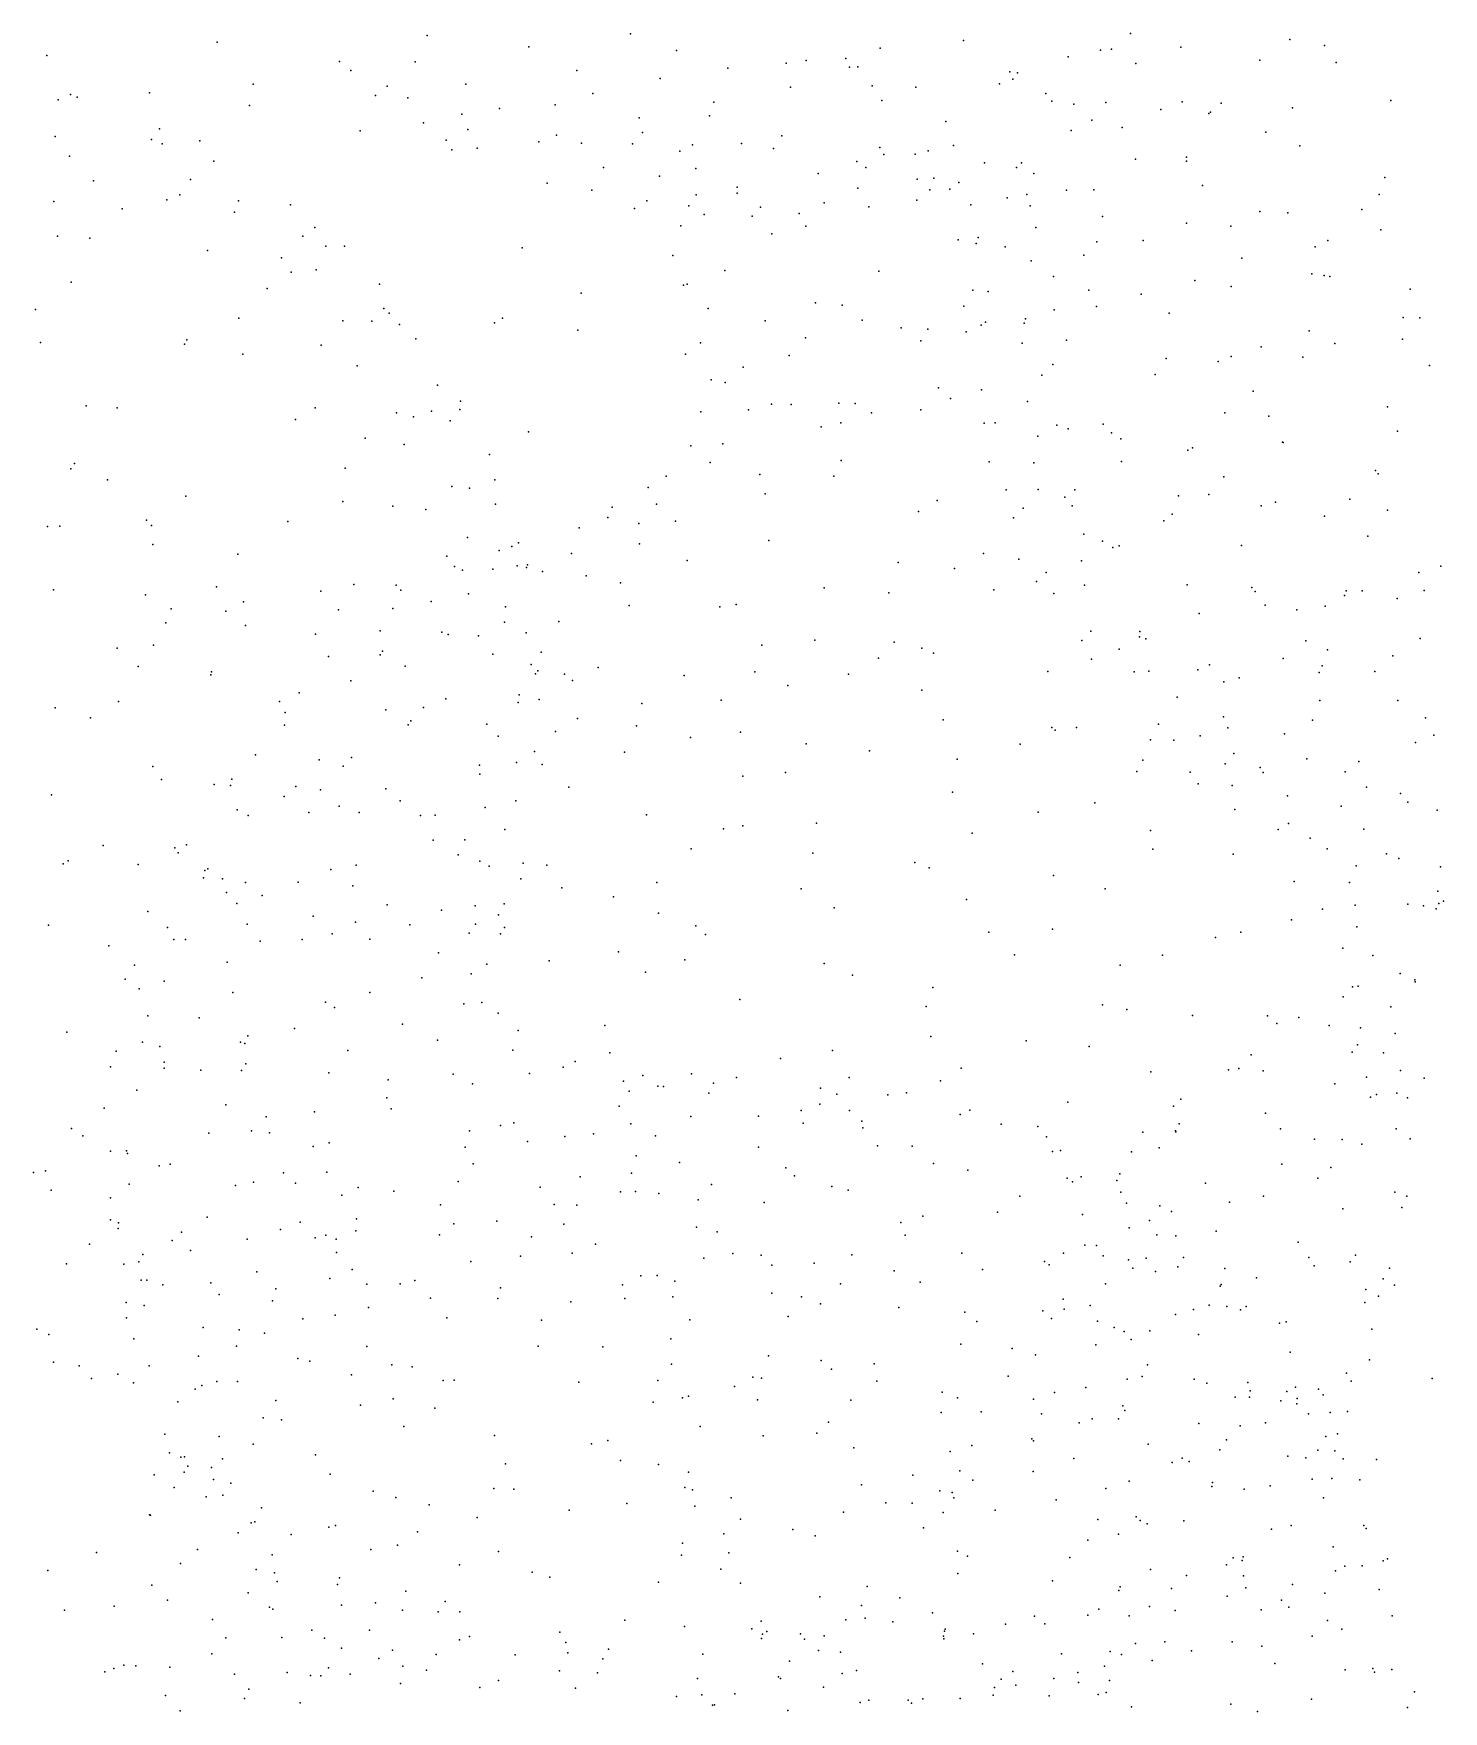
# Model space of a CAD drawing. Header units: metres. Extents: x -23.9 to 23.9, y -28.5 to 28.5.
# Drawn here: x -0.002 to 1.49, y 0.013 to 1.789 of the extents above; entities that cross this region are included whole.
import ezdxf

# ---------------------------------------------------------------- set-up
doc = ezdxf.new("R2010")
doc.units = ezdxf.units.M

msp = doc.modelspace()

# ---------------------------------------------------------------- linework, layer by layer
for p in [(0.1921, 1.7798, 22.4661), (0.4143, 1.7866, -9.7957), (0.6293, 1.7884, -9.6582), (0.9818, 1.7815, -14.1278), (1.1585, 1.7888, -13.0263), (1.3273, 1.7826, 8.2024), (1.364, 1.7762, -9.1055), (0.0118, 1.7654, 18.3686), (0.3215, 1.7591, -10.0528), (0.4014, 1.7589, -10.3815), (0.5217, 1.7748, -9.7304), (0.6782, 1.771, -10.5773), (0.8153, 1.7602, -13.9535), (0.8574, 1.7623, -14.0114), (0.8936, 1.7733, 9.3826), (1.0928, 1.7642, -13.0431), (1.127, 1.7711, -10.3987), (1.1386, 1.7722, -1.1798), (1.2121, 1.7743, 17.0192), (1.2957, 1.7605, -10.1977), (0.3334, 1.7498, -10.187), (0.5725, 1.7498, -10.5111), (0.661, 1.7414, -9.7151), (0.7323, 1.7521, -9.6849), (0.7941, 1.7574, -13.3272), (0.8614, 1.7533, 4.6527), (0.87, 1.7536, -10.5469), (1.0311, 1.7482, -10.4613), (1.0341, 1.7407, -14.1823), (1.0392, 1.7471, 0.1399), (1.1644, 1.7571, -10.3034), (1.3764, 1.758, -12.9757), (0.0367, 1.7244, -8.8425), (0.1204, 1.7262, 3.7173), (0.2302, 1.7351, -0.5539), (0.3596, 1.7234, -10.1149), (0.3719, 1.7331, -10.2565), (0.4553, 1.7354, -9.8295), (0.5894, 1.7253, -9.7605), (0.7987, 1.7319, -9.7156), (0.8852, 1.7336, -9.7312), (0.9314, 1.7322, -5.7619), (1.02, 1.7357, -9.6068), (1.0691, 1.7252, -9.4091), (0.0238, 1.7186, -8.7541), (0.0439, 1.7213, -8.9731), (0.2261, 1.7128, 5.7619), (0.3938, 1.7208, -5.2794), (0.4909, 1.7096, -10.3905), (0.5497, 1.7132, -10.4454), (0.7177, 1.7161, -13.728), (0.8954, 1.7178, -14.0875), (1.0754, 1.7173, -10.3585), (1.0987, 1.7139, -9.3407), (1.1327, 1.7159, -13.0082), (1.1906, 1.7085, -14.8891), (1.2135, 1.7164, -10.2119), (1.2432, 1.7057, 6.4057), (1.2548, 1.715, -14.2759), (1.3301, 1.7103, -14.2862), (1.4342, 1.7179, -9.052), (0.1308, 1.6879, -8.8162), (0.4105, 1.6944, -10.0702), (0.4508, 1.7034, -10.331), (0.6385, 1.6997, -10.467), (0.713, 1.7016, -13.5173), (0.9631, 1.6956, -9.6992), (1.1176, 1.6973, -10.2599), (1.1497, 1.6892, -9.2534), (1.2414, 1.7041, -9.162), (0.0205, 1.6797, -9.1697), (0.1226, 1.6765, -8.7342), (0.1338, 1.6722, -9.0768), (0.1737, 1.6754, -8.932), (0.3433, 1.6858, 17.059), (0.4342, 1.6758, -10.1619), (0.4574, 1.6871, -9.9445), (0.5325, 1.6742, -10.3455), (0.551, 1.6812, -9.8653), (0.5774, 1.6729, 4.3542), (0.6314, 1.6721, -9.8229), (0.6421, 1.684, -14.9431), (0.6949, 1.671, -13.5885), (0.7468, 1.6724, -13.8844), (0.7897, 1.6807, -13.9633), (0.9714, 1.6702, -10.3527), (1.0957, 1.6863, -14.2381), (1.3019, 1.6845, -12.957), (1.3378, 1.6698, -10.2515), (0.0358, 1.6592, -8.6042), (0.1885, 1.6536, -9.0124), (0.4402, 1.6658, 22.6979), (0.4671, 1.6674, -10.2322), (0.6816, 1.6642, -10.4181), (0.7808, 1.667, -9.8072), (0.869, 1.6535, -13.1654), (0.8932, 1.6683, -10.412), (0.8975, 1.6609, -20.0678), (0.9306, 1.6612, -9.808), (0.9445, 1.6648, -13.1009), (1.0042, 1.6518, -9.5702), (1.0433, 1.6521, -10.1917), (1.1638, 1.6558, -12.9801), (1.2178, 1.658, -10.1694), (1.218, 1.6536, 15.997), (0.1636, 1.6345, -8.6796), (0.601, 1.6471, -9.9086), (0.6601, 1.6378, -10.337), (0.6986, 1.6458, -9.8739), (0.828, 1.6408, -9.8896), (0.8787, 1.647, -14.0942), (0.9329, 1.6347, -9.8965), (0.9506, 1.6359, -10.2773), (1.0381, 1.6472, -15.616), (1.0562, 1.6408, -10.1099), (1.428, 1.6365, -14.3011), (0.0611, 1.6328, -6.0921), (0.1523, 1.6181, -9.1906), (0.5412, 1.6306, -10.1035), (0.5886, 1.6231, -10.0239), (0.6988, 1.6181, -13.7468), (0.7422, 1.6261, -13.3618), (0.7422, 1.6199, -10.3131), (0.8699, 1.625, -9.9482), (0.9463, 1.6233, -10.2085), (0.9676, 1.6241, -14.1702), (0.9768, 1.631, -9.7473), (1.0488, 1.6186, -13.0212), (1.0908, 1.6229, -9.3183), (1.1197, 1.6234, -10.2345), (1.2349, 1.6279, 22.3174), (1.4219, 1.6183, -7.7523), (0.0189, 1.6112, 19.7075), (0.0915, 1.6033, -9.2552), (0.1386, 1.6127, -8.5965), (0.2104, 1.5997, -9.1362), (0.2146, 1.6119, 4.2606), (0.2695, 1.6075, -8.8691), (0.6335, 1.6036, -10.1384), (0.6469, 1.6117, -10.2227), (0.6911, 1.6066, -13.5591), (0.7671, 1.6052, -13.949), (0.8078, 1.5984, -10.1733), (0.8345, 1.6095, -10.245), (0.8816, 1.6055, -10.163), (0.9325, 1.6124, -10.1007), (0.9898, 1.6076, -9.6807), (1.0282, 1.615, 9.0426), (1.0524, 1.6064, -9.3811), (1.2955, 1.6004, -14.3031), (1.3251, 1.5989, -10.2529), (1.4036, 1.6026, -10.2943), (0.2953, 1.5835, -8.9823), (0.6828, 1.5854, -13.639), (0.7074, 1.5973, -10.1558), (0.7582, 1.5954, -10.0564), (0.8151, 1.5849, -14.022), (1.0585, 1.5834, -10.0511), (1.1291, 1.595, -14.2638), (1.218, 1.588, -14.2958), (1.2647, 1.5849, -9.1202), (1.4236, 1.581, -9.0291), (0.0228, 1.5742, 17.1595), (0.0572, 1.5721, -8.4915), (0.2827, 1.5745, -9.0742), (0.307, 1.5638, -8.756), (0.3267, 1.5636, -8.8881), (0.7789, 1.5768, -13.2774), (0.9762, 1.5706, -9.8088), (0.9952, 1.5667, -9.5641), (0.9974, 1.5731, -9.9308), (1.0261, 1.5632, -9.4409), (1.123, 1.5682, -10.1265), (1.172, 1.5698, -10.2104), (1.354, 1.5632, -9.0553), (1.3675, 1.5696, -12.9342), (0.1816, 1.5593, -8.5606), (0.2599, 1.5515, -9.1645), (0.5148, 1.5621, 6.2249), (0.6742, 1.5539, 18.2453), (1.0534, 1.5484, -13.0092), (1.1092, 1.5544, 4.8157), (1.2765, 1.5511, -12.9424), (0.2704, 1.5361, -8.6295), (0.2966, 1.5387, 5.1503), (0.7292, 1.5381, -13.88), (0.8924, 1.5373, -13.125), (1.077, 1.5318, -14.2529), (1.2269, 1.5275, -19.5102), (1.3507, 1.5346, -0.0815), (1.3637, 1.5327, -10.2871), (1.3697, 1.5318, -14.3193), (0.0374, 1.5256, -8.425), (0.2449, 1.5188, -9.241), (0.3636, 1.5234, -0.2398), (0.5773, 1.5141, -20.4771), (0.6855, 1.5226, -13.5238), (0.6893, 1.5237, -13.7581), (0.9919, 1.5172, -14.2012), (1.0081, 1.5159, 16.6058), (1.1145, 1.5173, -9.2644), (1.1699, 1.513, -12.9635), (1.2653, 1.5212, -14.3086), (1.4546, 1.5182, -12.9385), (-0.0003, 1.4969, -9.4236), (0.3684, 1.4978, -8.7743), (0.374, 1.493, -9.0214), (0.7115, 1.4979, -13.4197), (0.8254, 1.5039, -14.0459), (0.8536, 1.5015, 17.4767), (0.9823, 1.5001, 21.6614), (1.078, 1.4964, -6.1531), (1.1226, 1.5, -10.0767), (1.1997, 1.493, -14.2936), (0.2149, 1.4876, -6.5943), (0.3248, 1.4848, -9.1718), (0.3557, 1.4843, -9.1034), (0.3849, 1.4809, -5.9009), (0.4856, 1.4827, 4.6357), (0.4939, 1.4876, 21.0403), (0.5736, 1.4748, -1.0169), (0.7721, 1.4846, -13.2835), (0.8745, 1.4853, 22.5104), (0.9161, 1.4775, 6.6206), (0.9441, 1.4759, -13.087), (1.0007, 1.48, -9.5139), (1.0052, 1.4832, -9.8345), (1.046, 1.4822, -9.9579), (1.0477, 1.4867, -9.378), (1.3477, 1.4743, -12.9365), (1.4473, 1.4884, -10.3152), (1.4649, 1.4879, -9.0118), (0.0051, 1.4619, -8.3649), (0.1573, 1.4599, -9.3806), (0.16, 1.4646, -8.4356), (0.302, 1.459, -9.2437), (0.4023, 1.4656, -8.9597), (0.7037, 1.4613, -13.7926), (0.8148, 1.4667, -13.226), (0.9368, 1.4637, -14.155), (0.9847, 1.4731, -9.6716), (1.0441, 1.4612, -14.2296), (1.091, 1.4644, -12.997), (1.2971, 1.4572, -17.2405), (1.3748, 1.4606, -14.3129), (1.4467, 1.4653, -0.7736), (0.219, 1.4493, -9.3364), (0.6875, 1.4493, -13.6695), (0.7974, 1.4481, -13.9941), (1.0764, 1.4387, -9.3352), (1.1964, 1.445, -9.1765), (1.2513, 1.4417, -12.9511), (1.2653, 1.4471, -10.2115), (1.3411, 1.4462, -10.2642), (0.3402, 1.4371, -8.5966), (0.7148, 1.4222, -6.7033), (0.7487, 1.4357, -13.3361), (1.0649, 1.4274, -7.5868), (1.1846, 1.4281, -12.9681), (1.4752, 1.4373, -14.2989), (0.4253, 1.4166, -9.0358), (0.7297, 1.4196, -13.8526), (0.9554, 1.4138, 22.0614), (1.001, 1.4118, -9.754), (1.2885, 1.4103, -14.2986), (0.0533, 1.3948, -9.4732), (0.086, 1.3925, -8.3494), (0.2956, 1.3928, -8.4945), (0.3818, 1.3874, 22.3779), (0.4189, 1.3893, -9.1123), (0.4488, 1.3908, -8.8136), (0.4495, 1.3998, -8.9495), (0.704, 1.3886, -13.4646), (0.7545, 1.3907, 7.4508), (0.7786, 1.3966, -5.9882), (0.7994, 1.3963, -17.1363), (0.8499, 1.3975, 21.2742), (0.8672, 1.3973, -13.1663), (0.8845, 1.3873, 5.4614), (0.9367, 1.3904, -13.1048), (0.9682, 1.4026, 0.0046), (1.0497, 1.3993, -13.0246), (1.2584, 1.3872, -9.1352), (1.4306, 1.3937, -12.9499), (0.2749, 1.3804, -9.3494), (0.3997, 1.383, -8.6409), (0.4387, 1.379, -8.7294), (0.8312, 1.3726, -13.2223), (0.8519, 1.3768, 9.4337), (1.0037, 1.3763, -9.5902), (1.0154, 1.3767, -9.5056), (1.0806, 1.3743, -14.2375), (1.0928, 1.3704, -9.326), (1.1296, 1.3754, -12.9939), (1.305, 1.3839, -10.2299), (1.4411, 1.3678, -9.0349), (0.3486, 1.3604, -8.5354), (0.3899, 1.3539, -9.223), (0.5216, 1.3671, -16.6523), (0.6934, 1.3525, -13.7286), (0.727, 1.3545, -13.8169), (1.0606, 1.3628, -9.9446), (1.1387, 1.3662, -9.2627), (1.1486, 1.36, -14.2576), (1.2244, 1.3504, 16.9285), (1.3197, 1.3562, -12.9563), (1.3201, 1.3558, -9.1005), (0.0411, 1.3339, -9.5102), (0.4801, 1.3432, -8.8829), (0.7139, 1.3347, -13.3178), (0.8525, 1.337, -14.0373), (1.0089, 1.3355, -9.6767), (1.0565, 1.3343, -9.4282), (1.1492, 1.336, -10.0677), (1.2193, 1.348, -10.1581), (0.037, 1.328, -8.2965), (0.076, 1.3163, 6.2805), (0.3275, 1.3287, -9.3235), (0.4857, 1.3165, -8.9604), (0.6673, 1.3203, -13.4186), (0.7662, 1.3222, -13.899), (0.8446, 1.3202, -13.1506), (1.2576, 1.3195, -12.9764), (1.4179, 1.3262, -15.3727), (1.4209, 1.3227, -14.2809), (0.1589, 1.299, 3.8243), (0.4405, 1.3095, -6.3496), (0.4591, 1.3077, -0.5696), (0.6483, 1.3083, -13.6569), (0.772, 1.3016, -13.2245), (1.0269, 1.3059, -13.0709), (1.0609, 1.3061, -9.889), (1.089, 1.298, -20.302), (1.0999, 1.3058, -9.3536), (1.2095, 1.2994, -9.2062), (1.2417, 1.3009, 8.9259), (0.3251, 1.2935, -8.4633), (0.378, 1.2885, -9.2782), (0.4127, 1.2849, 17.328), (0.4865, 1.2906, -8.7801), (0.6099, 1.2876, -13.4852), (0.6571, 1.2906, -13.3077), (0.9343, 1.283, -14.1013), (0.9542, 1.2946, -13.1227), (1.045, 1.2865, -9.5083), (1.097, 1.289, -14.2111), (1.2027, 1.28, -10.1079), (1.2971, 1.289, -10.1891), (1.3122, 1.2929, -14.2697), (1.3907, 1.296, -10.2516), (1.4308, 1.2845, -9.0698), (0.0124, 1.2671, -8.266), (0.0254, 1.2674, -9.5401), (0.1171, 1.2736, -8.307), (0.1225, 1.2682, 19.5814), (0.2667, 1.2723, -8.4014), (0.575, 1.2658, -13.384), (0.6053, 1.2767, -13.6012), (0.6383, 1.2701, -13.7216), (0.6769, 1.2728, -13.7825), (1.0347, 1.2764, -9.7205), (1.1938, 1.2732, -13.0062), (1.364, 1.2781, -12.9786), (0.1239, 1.248, -9.5115), (0.457, 1.2554, -8.6443), (0.5037, 1.246, -13.4294), (0.5108, 1.2497, -13.5214), (0.6391, 1.2488, -13.2459), (0.7758, 1.2521, -13.8642), (1.1091, 1.259, -9.9613), (1.1292, 1.2515, -13.0401), (1.1399, 1.2449, -9.332), (1.1465, 1.2465, 16.4164), (1.276, 1.247, -9.1778), (1.4099, 1.2567, -14.259), (0.2137, 1.2379, -8.3497), (0.4351, 1.2355, -9.2274), (0.4906, 1.2415, -8.7247), (0.5096, 1.2256, -9.0302), (0.5204, 1.2266, -8.8777), (0.567, 1.2384, 17.974), (0.6893, 1.2311, -13.1729), (0.9127, 1.2288, -14.0549), (1.003, 1.2385, -13.1107), (1.0405, 1.2324, -16.6869), (1.1069, 1.2306, -9.4055), (0.4432, 1.2249, -13.4865), (0.4516, 1.221, -13.5589), (0.4837, 1.222, -13.6361), (0.5194, 1.2238, -8.9503), (0.5362, 1.2195, -13.2503), (0.5824, 1.215, -13.7523), (0.9723, 1.2227, -14.103), (1.0593, 1.209, -9.7091), (1.0695, 1.2184, -9.824), (1.4639, 1.2185, -9.0832), (1.4873, 1.2251, -14.2384), (0.0186, 1.2002, -9.5623), (0.1161, 1.1947, 22.4821), (0.1913, 1.2031, -9.4871), (0.3016, 1.1985, -9.4107), (0.3365, 1.2058, -8.4353), (0.3813, 1.2051, -8.4934), (0.3864, 1.1996, -9.3112), (0.4579, 1.1957, 6.2733), (0.6189, 1.2075, -13.1538), (0.8345, 1.2021, -13.9573), (0.903, 1.1969, -13.1386), (1.014, 1.2001, 4.7833), (1.0776, 1.196, -9.5519), (1.1099, 1.2049, -9.9), (1.2188, 1.2054, -14.2229), (1.287, 1.2024, -10.1392), (1.2907, 1.1981, -13.0209), (1.3853, 1.1939, -9.1328), (1.3868, 1.1989, -10.2048), (1.404, 1.1988, -4.1367), (1.4408, 1.1908, -7.7695), (1.4696, 1.1993, -13.0231), (0.1431, 1.1799, -8.2905), (0.2011, 1.1776, 17.9378), (0.2199, 1.1872, -27.7986), (0.3205, 1.1788, 7.5897), (0.378, 1.1801, -13.4529), (0.4185, 1.1877, -13.628), (0.4972, 1.1822, -9.1034), (0.6282, 1.1836, -13.8287), (0.724, 1.1821, -13.8574), (0.7412, 1.1846, -13.0957), (1.2315, 1.1751, -9.2708), (1.3011, 1.1839, -14.2197), (1.3348, 1.1789, 0.1326), (1.3647, 1.1828, -4.7869), (0.1375, 1.165, 18.7182), (0.2219, 1.1624, -8.3391), (0.3646, 1.1567, -13.3558), (0.4296, 1.1551, -9.2586), (0.496, 1.1658, -8.6986), (0.5189, 1.1545, -8.7756), (0.5536, 1.1664, -13.8151), (1.1167, 1.1562, -9.8332), (1.1687, 1.1559, -9.9558), (0.0861, 1.1383, -9.5457), (0.1246, 1.1415, -21.0031), (0.2962, 1.1532, -8.3897), (0.4365, 1.1528, -8.5615), (0.4687, 1.1512, -9.1937), (0.7684, 1.1414, 6.4676), (0.8244, 1.1466, -13.0501), (0.9085, 1.1445, 5.9638), (0.9378, 1.1384, -14.0216), (1.1072, 1.1463, -13.0856), (1.1465, 1.1373, -9.4593), (1.1682, 1.1502, -9.3872), (1.175, 1.1483, -14.1652), (1.3441, 1.1459, -13.0495), (1.3672, 1.1367, -9.1833), (1.4651, 1.1485, -14.1913), (0.1084, 1.119, -28.3493), (0.3097, 1.1295, -13.4327), (0.3645, 1.1312, -9.3569), (0.367, 1.135, -13.2758), (0.3909, 1.1194, -13.1995), (0.4838, 1.1321, -13.1223), (0.5244, 1.121, -9.0212), (0.5348, 1.1341, -8.9159), (0.8919, 1.1278, -13.0376), (0.9501, 1.133, 21.7232), (1.1174, 1.1266, -9.6103), (1.2422, 1.1208, -14.1671), (1.3203, 1.1275, -10.1035), (1.3614, 1.1197, -14.1838), (1.4364, 1.13, -9.1571), (0.1852, 1.1101, -9.5049), (0.1861, 1.1131, -18.6257), (0.3333, 1.1036, -13.6848), (0.5289, 1.1111, -13.0666), (0.5314, 1.1143, -13.8754), (0.5596, 1.1106, -18.2342), (0.568, 1.1042, 23.0739), (0.5952, 1.1177, -13.0356), (0.6863, 1.1093, 5.0883), (0.761, 1.1133, -13.9537), (0.8601, 1.1108, -14.0032), (1.0711, 1.1135, -14.0953), (1.1627, 1.1132, -9.8718), (1.1782, 1.1141, -13.1064), (1.23, 1.1155, -10.0012), (1.2575, 1.1026, -13.0924), (1.2737, 1.107, -9.2968), (1.3582, 1.1124, 6.4163), (1.4174, 1.1135, -10.1558), (0.2786, 1.091, -13.371), (0.4341, 1.0847, -8.5439), (0.5117, 1.089, -9.0926), (0.5327, 1.0839, -8.8265), (0.7254, 1.0833, -12.9725), (0.7958, 1.0988, -12.9878), (0.9377, 1.0938, 6.9082), (1.2082, 1.0863, -9.9292), (0.0203, 1.0753, -8.2348), (0.0874, 1.0817, -8.2591), (0.2578, 1.0818, -9.4583), (0.264, 1.0702, -8.3551), (0.3706, 1.0731, -8.4504), (0.4102, 1.0756, -13.1076), (0.5106, 1.0809, -8.7125), (0.6416, 1.0798, -12.9813), (1.3589, 1.0828, -9.2357), (1.4416, 1.0829, -13.1001), (0.0579, 1.0644, -9.5638), (0.2633, 1.0567, -13.645), (0.394, 1.0572, -9.3266), (0.3968, 1.0615, -13.8412), (0.4775, 1.0579, -8.6157), (0.5501, 1.0501, -13.9578), (0.5733, 1.0639, -12.9865), (0.6358, 1.056, 21.1747), (0.7459, 1.0493, 22.1489), (0.9604, 1.0625, -12.9906), (1.0753, 1.0544, -7.32), (1.079, 1.0514, -14.0383), (1.1016, 1.0542, 9.7992), (1.1882, 1.0579, -14.1039), (1.2572, 1.0655, -9.3548), (1.2617, 1.0541, -9.9648), (1.3513, 1.0621, -13.1027), (1.4709, 1.0644, -10.1428), (0.4894, 1.0451, -9.1571), (0.6929, 1.0439, -14.0002), (0.8152, 1.0372, -14.007), (1.0419, 1.0368, -13.0078), (1.18, 1.0414, -9.639), (1.2046, 1.0408, -9.8315), (1.2324, 1.0456, -9.4373), (1.3217, 1.0475, -9.315), (1.4602, 1.0386, -14.107), (1.4797, 1.0462, -9.2046), (0.1238, 1.0129, -8.2761), (0.2325, 1.0253, 5.4044), (0.2999, 1.0201, -13.784), (0.3253, 1.0134, -20.5002), (0.3342, 1.0224, -13.1268), (0.4695, 1.0143, -13.9486), (0.5086, 1.0173, -9.0932), (0.5277, 1.0289, -9.0101), (0.5358, 1.0153, -8.9252), (0.623, 1.0282, -14.0009), (0.8824, 1.0298, -12.9423), (0.9752, 1.0209, -13.9943), (1.1717, 1.0198, -13.0778), (1.2587, 1.0158, -9.8729), (1.2682, 1.0267, -13.0971), (1.3453, 1.0212, -10.0059), (1.4002, 1.0185, -9.288), (0.133, 0.9992, 19.1944), (0.2075, 0.9995, -13.3677), (0.4699, 1.0049, -12.9887), (0.7484, 1.0027, -14.0371), (0.7934, 1.0066, -12.913), (1.1655, 1.0077, -14.0299), (1.2218, 1.0071, 9.1672), (1.2304, 0.9948, -9.6943), (1.2958, 1.012, -9.4078), (1.299, 1.0066, -14.0764), (1.386, 1.0074, -13.1551), (0.0167, 0.9829, -9.5689), (0.1889, 0.9939, -13.4691), (0.2059, 0.9929, -13.5977), (0.2628, 0.9812, -8.3659), (0.2753, 0.992, -13.166), (0.3014, 0.9883, -9.4189), (0.3703, 0.9894, -13.0577), (0.5642, 0.991, -12.938), (0.9704, 0.9857, -12.9393), (1.2664, 0.9929, -9.5021), (1.3247, 0.9819, -9.9038), (1.4086, 0.991, -14.0609), (1.4443, 0.9844, -13.1976), (0.213, 0.9672, -13.6762), (0.2249, 0.9612, -9.4685), (0.2889, 0.9642, -21.6431), (0.3212, 0.9711, -8.4132), (0.3424, 0.9642, -13.8841), (0.3858, 0.9766, -9.3215), (0.4071, 0.9613, -13.9457), (0.4227, 0.9615, -8.5451), (0.4755, 0.9695, -8.6398), (0.5079, 0.9767, -8.7289), (0.6462, 0.9619, -12.8938), (1.0608, 0.9648, -14.0254), (1.121, 0.9745, -6.9849), (1.2691, 0.9674, -9.6411), (1.3815, 0.971, -9.367), (1.4522, 0.9752, -9.3175), (1.4834, 0.9669, -10.0218), (0.4963, 0.9462, -9.1049), (0.7278, 0.9472, -15.762), (0.7482, 0.9502, -12.871), (0.8264, 0.9532, -14.0639), (0.9912, 0.9426, -14.0269), (1.18, 0.9454, -13.956), (1.3149, 0.9465, -9.7679), (1.326, 0.9528, -13.1498), (1.4058, 0.9467, -13.2425), (0.0713, 0.9294, -9.5433), (0.147, 0.9269, 3.1634), (0.1595, 0.9301, -13.3647), (0.4204, 0.9352, -9.2635), (0.4542, 0.9353, -12.9455), (0.6937, 0.926, -14.0823), (1.1822, 0.9255, -13.024), (1.3488, 0.9371, -13.9872), (1.3669, 0.9259, -9.8391), (0.029, 0.9099, -8.2556), (0.0344, 0.9131, -23.6499), (0.1085, 0.9092, -8.2841), (0.1505, 0.9218, -13.5549), (0.3391, 0.9086, -8.4417), (0.4472, 0.9194, -14.0056), (0.47, 0.9128, -9.1669), (0.4797, 0.9075, -8.6764), (0.5159, 0.9109, -8.8184), (0.541, 0.9086, -14.0534), (0.8223, 0.9213, -12.8588), (0.9303, 0.9115, -12.8715), (0.9454, 0.9058, -14.0692), (1.2674, 0.9201, -13.946), (1.3975, 0.908, -9.507), (1.4297, 0.9206, -9.442), (1.4427, 0.9155, -13.2997), (1.4869, 0.907, -13.923), (0.1774, 0.8951, -13.245), (0.179, 0.9028, -9.4892), (0.182, 0.9049, -8.3228), (0.1976, 0.8941, -13.7497), (0.2219, 0.8904, 7.4141), (0.2777, 0.8905, -9.4152), (0.3122, 0.9039, -13.9104), (0.5132, 0.8943, -8.9689), (0.6573, 0.8903, -12.8511), (1.0772, 0.8977, -12.9293), (1.332, 0.8914, -4.3202), (1.3905, 0.8901, -9.6706), (0.2018, 0.8798, -13.1701), (0.2396, 0.8765, -8.3747), (0.3354, 0.8866, -24.1359), (0.5568, 0.8846, -12.8749), (0.6114, 0.8752, -14.0933), (0.8102, 0.8835, -14.1025), (0.9851, 0.8723, 1.3917), (1.1317, 0.8835, -13.9868), (1.4838, 0.8811, -9.496), (1.4899, 0.8704, -15.0539), (0.1185, 0.8594, -13.4876), (0.2128, 0.8682, 5.8819), (0.2937, 0.8547, -8.4233), (0.3718, 0.8667, -8.5098), (0.4293, 0.861, -12.9254), (0.4649, 0.8656, -16.4412), (0.4896, 0.8562, -8.7599), (0.4957, 0.8677, -9.0385), (0.6592, 0.8578, -22.042), (0.845, 0.8634, -0.4443), (1.3618, 0.8619, -13.2318), (1.3963, 0.8664, -13.8808), (1.4523, 0.8672, -13.8385), (1.4688, 0.8655, -9.6376), (1.4822, 0.8625, -13.3503), (1.485, 0.8679, -9.5675), (0.0134, 0.845, -9.5377), (0.1392, 0.8426, -13.2908), (0.2238, 0.8463, -13.8264), (0.3135, 0.8358, -9.362), (0.3382, 0.8482, -12.986), (0.396, 0.8454, -14.0022), (0.4586, 0.8365, -8.6882), (0.4653, 0.8463, -9.1137), (0.4918, 0.8358, -14.063), (0.496, 0.8425, -8.8374), (0.6985, 0.8444, -14.1148), (0.7088, 0.8352, -12.8254), (1.0088, 0.8377, -14.0711), (1.0762, 0.8409, -14.0391), (1.2754, 0.8376, -13.0807), (1.3289, 0.8507, -13.1643), (1.3984, 0.8435, 9.4858), (0.0773, 0.8234, -9.5061), (0.1462, 0.83, -8.3302), (0.1586, 0.8301, -13.7183), (0.2373, 0.828, -9.4173), (0.2819, 0.8298, -13.0281), (0.3535, 0.8302, -9.3044), (0.6167, 0.817, -12.8298), (1.2486, 0.8321, 0.7879), (1.3835, 0.8206, -4.7304), (0.1045, 0.8028, -13.5381), (0.2026, 0.8058, 23.2152), (0.4262, 0.8159, -9.182), (0.4773, 0.8037, -9.0092), (0.5435, 0.8073, -12.8506), (0.687, 0.8085, -27.9268), (0.8344, 0.8046, -14.1275), (1.0359, 0.8138, -12.8748), (1.1477, 0.8027, -14.0047), (1.1926, 0.8134, -12.9764), (1.4152, 0.813, -13.2226), (0.0947, 0.7881, -13.4461), (0.1359, 0.7857, -27.4035), (0.4084, 0.7892, -8.6121), (0.4608, 0.7935, -12.877), (0.6453, 0.7955, -14.1258), (0.8645, 0.7923, -12.8162), (1.4442, 0.7938, -13.3512), (1.4595, 0.7874, 18.1808), (1.4599, 0.7852, 18.5132), (0.1094, 0.7777, -13.3095), (0.2084, 0.7737, -13.0977), (0.3065, 0.7637, -9.3289), (0.3535, 0.7739, -12.9428), (0.7451, 0.7663, -14.1475), (0.9496, 0.779, -14.1144), (1.3839, 0.7693, 18.2333), (1.3938, 0.7799, 18.3957), (1.3997, 0.7807, -13.7524), (0.1185, 0.749, 22.0186), (0.1728, 0.747, -9.4247), (0.3161, 0.7579, -8.4998), (0.453, 0.7618, -9.0624), (0.4721, 0.7632, -8.9468), (0.4894, 0.7519, -14.0922), (0.9425, 0.759, -12.821), (1.1289, 0.7608, -28.3703), (1.1549, 0.7559, -12.927), (1.2243, 0.7496, -13.9679), (1.3038, 0.749, -13.0735), (1.337, 0.7473, -13.824), (1.4343, 0.7588, -13.5497), (0.0327, 0.7318, -9.4784), (0.2738, 0.7359, -13.9457), (0.388, 0.7403, -9.1872), (0.5107, 0.7335, -12.8426), (0.6023, 0.7389, 4.8947), (1.3136, 0.7409, 18.3378), (1.369, 0.739, 18.5432), (1.402, 0.7363, -13.2541), (1.4388, 0.7306, -13.4317), (0.0852, 0.7119, -13.3984), (0.1129, 0.7212, -13.675), (0.1314, 0.7168, -28.6676), (0.2165, 0.7214, -8.4367), (0.2213, 0.7198, -13.8813), (0.2243, 0.7278, 5.1447), (0.3301, 0.7126, -8.5643), (0.4251, 0.7233, -8.7357), (0.5049, 0.7128, 21.45), (0.8432, 0.7123, 6.2314), (0.9473, 0.7271, 22.1345), (1.0484, 0.7228, -12.8544), (1.1149, 0.7166, -14.0512), (1.3933, 0.7107, -13.7287), (1.3989, 0.7184, 18.6242), (0.079, 0.6953, -13.5089), (0.1357, 0.7, -13.746), (0.1359, 0.6939, -8.4027), (0.2223, 0.6984, -13.0574), (0.5581, 0.6947, -9.001), (0.5707, 0.7007, -21.3509), (0.6077, 0.71, -14.1391), (0.7882, 0.7041, -12.7901), (0.9796, 0.6936, -12.8263), (1.2732, 0.6934, -13.018), (1.2863, 0.7077, 18.4472), (1.4266, 0.7099, -13.6411), (0.1748, 0.6915, 3.5326), (0.2178, 0.6913, -9.347), (0.3102, 0.6889, 7.0524), (0.3728, 0.6813, -8.6728), (0.4417, 0.6875, -12.8652), (0.4622, 0.6772, -8.8413), (0.5227, 0.6882, -9.1446), (0.6222, 0.6799, -9.0533), (0.6424, 0.6859, 21.8998), (0.6941, 0.6878, -9.0523), (0.7172, 0.678, -14.1554), (0.7415, 0.6837, -8.968), (0.8608, 0.6837, -9.0672), (0.9574, 0.6803, -14.1275), (1.1803, 0.69, -14.0094), (1.2624, 0.6921, -13.9383), (1.2992, 0.6908, 18.5416), (1.3749, 0.6771, 18.0091), (1.4083, 0.6841, 5.9398), (1.4445, 0.6912, -13.5022), (1.4694, 0.6832, -16.8473), (0.1068, 0.6706, -13.2704), (0.3716, 0.6624, -9.119), (0.6281, 0.6694, -8.9561), (0.6582, 0.6748, -9.1409), (0.6645, 0.6745, -12.7947), (0.7123, 0.6672, -9.2271), (0.8307, 0.6727, -8.9218), (0.848, 0.6662, -14.152), (0.9017, 0.6655, -9.1856), (0.9215, 0.6675, -8.9838), (1.0923, 0.6579, -12.8692), (1.2119, 0.6611, 18.289), (1.4127, 0.6631, 16.4526), (1.4191, 0.6659, -13.279), (1.4404, 0.6674, -13.3838), (1.452, 0.6625, 13.5756), (0.0724, 0.6513, -13.451), (0.2011, 0.6549, -8.4835), (0.2439, 0.6422, -13.015), (0.295, 0.6474, -9.2259), (0.376, 0.6507, -14.0388), (0.6174, 0.6535, -9.2349), (0.6934, 0.6427, -8.8245), (0.7649, 0.6429, -9.3111), (0.8102, 0.6488, 23.1948), (0.83, 0.6558, -9.2532), (0.8611, 0.6489, -8.8526), (0.9784, 0.6448, -9.1557), (0.9885, 0.6494, -9.0307), (1.2041, 0.6537, 18.3952), (1.3016, 0.646, 18.038), (0.0378, 0.6298, -8.4064), (0.0497, 0.622, -22.4007), (0.1832, 0.6251, -13.8464), (0.2282, 0.6274, -13.9105), (0.2472, 0.6253, -8.5593), (0.4589, 0.6273, -14.0963), (0.4918, 0.6332, -9.1858), (0.5058, 0.6359, -12.8327), (0.5903, 0.6242, -12.8017), (0.6297, 0.6347, 21.1033), (0.6558, 0.6223, -9.3355), (0.8121, 0.6357, -8.7992), (0.8743, 0.6375, -12.7922), (0.8753, 0.6306, -9.309), (1.0218, 0.6344, -12.8343), (1.0605, 0.6321, -14.0968), (1.1718, 0.6259, -19.7913), (1.2064, 0.6276, 18.1611), (1.2065, 0.6264, -12.9442), (1.21, 0.6347, 18.5184), (1.3174, 0.6295, 18.6875), (1.4398, 0.6295, -13.6059), (0.0789, 0.606, -13.5914), (0.0958, 0.6062, -8.4513), (0.2937, 0.6109, -12.9606), (0.3105, 0.6147, -9.1519), (0.4545, 0.6102, -8.9128), (0.5203, 0.6162, -8.8401), (0.5601, 0.6215, -14.1325), (0.7649, 0.6102, -9.3876), (0.891, 0.6117, -8.7585), (0.9275, 0.6111, -14.1459), (1.0696, 0.621, -9.04), (1.0762, 0.6057, -8.9483), (1.0847, 0.6065, -9.1197), (1.1598, 0.6053, -14.0349), (1.1889, 0.6094, 16.1769), (1.3533, 0.6186, -13.1172), (1.3827, 0.6182, 17.924), (1.4034, 0.6134, -13.2171), (1.4548, 0.619, -13.482), (0.0971, 0.6034, -13.6649), (0.1304, 0.5904, -13.7557), (0.1422, 0.5921, -13.16), (0.463, 0.5925, -9.2513), (0.6353, 0.601, -14.1532), (0.6814, 0.594, -8.7196), (0.7939, 0.5882, -14.1621), (0.9502, 0.5928, -12.8082), (1.3188, 0.592, -13.8754), (1.3708, 0.5887, 18.789), (-0.0024, 0.5833, -18.2059), (0.0104, 0.5852, -9.3774), (0.0989, 0.5709, -9.3104), (0.2114, 0.5697, -8.5936), (0.2305, 0.573, -13.0344), (0.2623, 0.5828, -9.2423), (0.2749, 0.5721, -8.6495), (0.3081, 0.5836, -13.9938), (0.4471, 0.5738, -12.8566), (0.5763, 0.5789, -9.383), (0.6306, 0.5825, -18.4466), (0.715, 0.5705, -12.7858), (0.8031, 0.5798, -12.7844), (0.8427, 0.5685, -9.4318), (0.9866, 0.5858, -9.3404), (1.0916, 0.5773, -9.2377), (1.0971, 0.5734, -8.8774), (1.1064, 0.5789, -5.6374), (1.1441, 0.5748, 18.2333), (1.1473, 0.5819, 18.4417), (1.2381, 0.5722, 14.4564), (1.357, 0.5773, -13.8175), (0.0161, 0.5647, -8.4591), (0.0792, 0.5566, -8.5084), (0.3238, 0.5594, -9.2136), (0.3411, 0.5676, -12.93), (0.379, 0.5637, -14.0404), (0.5339, 0.5677, -8.741), (0.619, 0.5628, -4.771), (0.6348, 0.5631, -12.7957), (0.6596, 0.561, -9.4384), (0.7011, 0.5545, -8.6589), (0.7709, 0.5515, -9.4712), (0.8599, 0.5646, -8.6814), (1.0416, 0.5581, -8.7622), (1.1485, 0.5626, -12.9079), (1.1543, 0.5508, 18.1405), (1.2634, 0.5519, -13.9411), (1.2995, 0.5583, 17.9388), (1.4385, 0.5625, -13.3531), (1.4513, 0.5583, 18.8498), (0.0792, 0.5333, -13.52), (0.1815, 0.5361, -13.8321), (0.3395, 0.5343, -8.684), (0.4283, 0.5492, -9.3268), (0.5486, 0.5496, -14.1232), (0.5725, 0.5487, -5.3685), (0.9389, 0.5372, -14.134), (1.0179, 0.5414, -9.3947), (1.1079, 0.5389, -9.3039), (1.1897, 0.5481, 18.6316), (1.202, 0.542, 18.0259), (1.3833, 0.5449, -13.1801), (1.4457, 0.5462, -13.4336), (0.0873, 0.5241, -9.2524), (0.0876, 0.5299, -13.3528), (0.1543, 0.5201, -8.6047), (0.2589, 0.523, -9.2967), (0.2797, 0.5306, -12.9858), (0.307, 0.5171, -19.5582), (0.3388, 0.5216, -9.2747), (0.4274, 0.5172, 23.2884), (0.4424, 0.529, -8.7144), (0.4878, 0.5318, -9.3984), (0.5245, 0.5154, -8.6724), (0.559, 0.5287, -12.8201), (0.6992, 0.5254, -9.4975), (0.7213, 0.5206, -14.1538), (0.9155, 0.5305, -9.47), (0.9201, 0.517, -8.6286), (1.1574, 0.5248, -9.2536), (1.1787, 0.5326, -9.1771), (1.1866, 0.5172, -8.893), (1.2066, 0.5164, -8.9612), (1.2493, 0.5214, -12.9939), (0.0569, 0.5073, 20.6561), (0.1444, 0.5115, -13.7682), (0.1636, 0.5006, -13.1453), (0.2237, 0.5127, -8.6816), (0.2956, 0.514, -13.9723), (0.318, 0.5128, 6.0745), (0.3183, 0.4987, -8.7422), (0.5676, 0.4979, -9.4929), (0.5925, 0.5073, -8.6204), (0.7378, 0.4977, -12.7915), (0.9801, 0.4978, -9.4774), (1.0879, 0.498, 18.4363), (1.1105, 0.5065, -12.8894), (1.1227, 0.506, -8.7605), (1.3362, 0.5097, -13.8333), (0.0324, 0.4866, -8.58), (0.0932, 0.4864, -8.6265), (0.1091, 0.4888, -13.283), (0.1132, 0.4967, -9.1896), (0.3347, 0.4807, -23.4002), (0.4604, 0.4893, -14.0846), (0.513, 0.4949, -22.4726), (0.7069, 0.4925, 23.542), (0.7676, 0.4958, -9.5404), (0.7792, 0.4852, -8.566), (0.824, 0.4872, 23.9066), (0.8637, 0.4962, -14.1438), (1.0019, 0.4807, -12.8395), (1.0678, 0.4892, -8.6796), (1.0727, 0.4857, 18.2968), (1.1296, 0.4952, -14.0401), (1.1564, 0.4909, -9.3333), (1.1611, 0.482, 23.5766), (1.1751, 0.4928, -8.818), (1.2086, 0.4835, 17.9583), (1.2147, 0.4932, 18.7276), (1.2586, 0.4818, -9.0594), (1.3475, 0.4933, 17.8423), (1.3529, 0.4844, -13.1404), (1.3913, 0.4889, -13.7228), (1.3967, 0.4958, -13.2343), (1.4329, 0.482, -13.3854), (0.1114, 0.4694, -13.6616), (0.1176, 0.4692, -8.693), (0.1343, 0.4644, -13.2206), (0.1852, 0.4666, -13.823), (0.234, 0.4781, -9.2427), (0.3111, 0.4713, -17.6578), (0.3502, 0.4652, -9.3642), (0.3855, 0.4655, -8.6966), (0.4011, 0.469, -14.0421), (0.6211, 0.4643, -12.8086), (0.6404, 0.4738, -6.4273), (0.6578, 0.4743, -20.214), (0.6764, 0.4683, -8.559), (0.8517, 0.4654, -9.5584), (0.9084, 0.4793, -12.8077), (0.9362, 0.4673, -9.5372), (1.1323, 0.4654, 18.0481), (1.1851, 0.4786, -12.9457), (1.2534, 0.463, 17.8896), (1.2548, 0.4647, -9.2011), (1.2922, 0.4717, -13.0563), (1.426, 0.4708, 18.9012), (1.4382, 0.4641, -13.4947), (0.0956, 0.4459, -13.555), (0.194, 0.4542, -8.775), (0.2504, 0.4475, -13.9089), (0.2542, 0.4602, -24.5999), (0.4179, 0.4504, -9.4499), (0.4891, 0.4498, -9.5082), (0.4917, 0.4612, -8.6186), (0.5663, 0.4464, -14.1148), (0.6236, 0.4498, -9.565), (0.6741, 0.4518, -14.1394), (0.7791, 0.4556, -14.1487), (0.8106, 0.4517, -17.0465), (0.8305, 0.4442, -12.8057), (1.0873, 0.4493, 18.1358), (1.4067, 0.4457, -13.6579), (1.4078, 0.4596, 17.7856), (1.4212, 0.4525, -13.3212), (0.0961, 0.4296, -13.4342), (0.1148, 0.4426, -9.1032), (0.2827, 0.4283, -9.3174), (0.3167, 0.4322, -13.9707), (0.3522, 0.4405, -12.9451), (0.435, 0.4296, -5.0621), (0.5352, 0.4272, -8.5682), (0.6921, 0.4275, -12.8116), (0.7962, 0.431, -9.5933), (0.9136, 0.4404, -0.3194), (0.9833, 0.4356, -14.1012), (1.066, 0.437, 18.5114), (1.0752, 0.4287, -9.5008), (1.0884, 0.4387, -14.0559), (1.1158, 0.4425, 18.6277), (1.2062, 0.433, -13.9708), (1.2252, 0.4384, -8.793), (1.2419, 0.4429, -9.2763), (1.2606, 0.4414, -8.878), (1.2751, 0.4381, 18.8268), (1.2812, 0.4415, -8.967), (0.0009, 0.4176, -9.0979), (0.0137, 0.412, -8.7451), (0.1772, 0.4191, -9.1312), (0.2153, 0.4168, -9.2002), (0.2419, 0.4133, -13.0678), (0.996, 0.4256, -8.5713), (1.1237, 0.426, -6.2346), (1.1415, 0.4191, -14.0107), (1.1521, 0.4149, 18.7036), (1.1792, 0.4156, -8.7054), (1.2305, 0.412, -9.3543), (1.3163, 0.424, -13.113), (1.3235, 0.4252, 5.2067), (1.4142, 0.4174, -13.5774), (0.1038, 0.4071, 5.5201), (0.2123, 0.3994, -13.8263), (0.3503, 0.3993, -6.1434), (0.5318, 0.3995, -9.5657), (0.6, 0.3989, -12.8346), (0.672, 0.4071, -9.602), (0.979, 0.4015, -12.854), (1.0334, 0.3969, 18.3905), (1.122, 0.4009, -8.6335), (1.1594, 0.4067, 14.8405), (1.3275, 0.3932, -9.0528), (0.0186, 0.3826, -8.9407), (0.0457, 0.3787, -9.0128), (0.1198, 0.3786, -13.3849), (0.1721, 0.389, -13.1918), (0.2772, 0.3865, -8.7522), (0.2902, 0.3838, -13.9248), (0.3769, 0.3799, -8.6359), (0.3984, 0.3776, -12.9385), (0.673, 0.3804, -8.4944), (0.7755, 0.3892, -8.4899), (0.8312, 0.3845, -15.7898), (0.8423, 0.3752, -12.8314), (0.8874, 0.3808, -14.1097), (1.058, 0.3903, -8.5725), (1.1766, 0.3797, -9.4484), (1.4117, 0.385, -13.5001), (0.0591, 0.3653, -9.1087), (0.0867, 0.3699, -9.1988), (0.1033, 0.3607, -8.8413), (0.1756, 0.358, -9.1917), (0.1915, 0.3622, -8.8424), (0.2133, 0.3622, -9.2704), (0.3341, 0.3693, -12.9887), (0.4312, 0.363, -14.023), (0.4427, 0.3635, -9.5489), (0.5749, 0.3613, -14.0875), (0.6585, 0.3633, -5.6959), (0.7395, 0.3568, -12.8309), (0.759, 0.3666, -9.6429), (0.7681, 0.3657, -16.5531), (0.8903, 0.3623, -9.6275), (1.0293, 0.3677, 18.2442), (1.1115, 0.3559, 18.0064), (1.1551, 0.3647, 1.8658), (1.1709, 0.3675, -12.9772), (1.226, 0.3647, 17.8639), (1.2393, 0.3602, -8.718), (1.2828, 0.3611, 0.1225), (1.3332, 0.3562, 17.7837), (1.3873, 0.3711, 0.6229), (1.3921, 0.3625, -13.3467), (1.478, 0.3652, 17.7196), (0.1502, 0.3407, -13.2944), (0.1688, 0.3539, -13.7096), (0.2542, 0.3421, -9.3759), (0.3781, 0.3438, -13.9765), (0.6535, 0.3404, -9.6459), (0.6846, 0.3449, 20.8486), (0.6909, 0.3467, -14.1043), (0.7639, 0.3427, -14.1109), (0.8628, 0.3422, 22.1191), (0.9593, 0.351, -9.6132), (0.9757, 0.345, -14.0702), (1.0561, 0.3435, -12.9078), (1.0782, 0.3504, 0.778), (1.2696, 0.3454, -13.0936), (1.2845, 0.3455, -9.3418), (1.2853, 0.3522, 18.8716), (1.3179, 0.3418, -8.8467), (1.3241, 0.3514, -13.778), (1.3348, 0.3385, -9.2329), (1.3349, 0.344, 23.8912), (1.3575, 0.3541, -13.2445), (1.3625, 0.3479, 18.9274), (0.2407, 0.3238, -8.7394), (0.26, 0.3216, -13.8465), (0.3435, 0.3371, -9.4888), (0.4224, 0.3339, -8.5596), (0.9581, 0.3294, -12.8735), (1.0005, 0.33, 24.1561), (1.0645, 0.3278, -8.5296), (1.118, 0.3226, -12.9582), (1.146, 0.3225, -9.5303), (1.1505, 0.3365, -7.2601), (1.1526, 0.3315, 18.7537), (1.347, 0.328, -13.6994), (1.3701, 0.3292, -9.0392), (1.3884, 0.3302, -13.4111), (0.1365, 0.3065, -13.4851), (0.1939, 0.3039, -9.3073), (0.3896, 0.3146, -9.5458), (0.4855, 0.3051, -14.029), (0.7033, 0.3146, -8.445), (0.7699, 0.3047, -9.6819), (0.8265, 0.3073, -12.8537), (0.8391, 0.3191, -8.4502), (1.1043, 0.3184, 6.0787), (1.2311, 0.3178, -13.8866), (1.2747, 0.3152, -13.8255), (1.3014, 0.3185, -8.7665), (1.3654, 0.3039, -8.8984), (1.3779, 0.3069, -13.5519), (0.1414, 0.2865, -9.1682), (0.2302, 0.2957, -13.7868), (0.2961, 0.2846, -9.4826), (0.5881, 0.2961, -14.0648), (0.6056, 0.2997, -12.8701), (0.8658, 0.2919, -9.675), (0.9679, 0.288, -9.649), (0.9907, 0.2945, 18.3324), (1.0543, 0.3015, 18.6133), (1.0559, 0.2993, 18.0697), (1.1775, 0.2957, -8.591), (1.2532, 0.2897, -28.6368), (1.2604, 0.3002, -9.4268), (1.3568, 0.2896, -13.3178), (1.3749, 0.2889, -9.2007), (0.1536, 0.2822, 3.2539), (0.1574, 0.2823, -27.7268), (0.161, 0.2724, -13.4284), (0.1858, 0.2711, -18.9747), (0.1975, 0.2802, -13.2556), (0.497, 0.275, -9.6308), (0.6188, 0.2785, -8.4401), (0.6592, 0.2742, -4.5597), (0.9779, 0.2677, -8.4621), (1.0556, 0.267, -13.9938), (1.0988, 0.2806, 18.6977), (1.2029, 0.2764, -13.0606), (1.2134, 0.2809, -9.5006), (1.2209, 0.2776, 17.8371), (1.3252, 0.283, -18.5166), (1.3441, 0.2815, -13.6438), (1.3837, 0.2804, -8.962), (1.4191, 0.2796, 17.716), (0.1254, 0.2633, -8.9995), (0.1465, 0.2501, -8.8722), (0.1571, 0.2661, -9.2551), (0.1881, 0.2585, -13.6287), (0.2065, 0.2545, -8.7383), (0.3115, 0.2639, -13.8635), (0.4848, 0.249, -8.4788), (0.6868, 0.2498, -12.8922), (0.6907, 0.2663, -14.0643), (0.8739, 0.2529, -12.8956), (0.9282, 0.2629, -27.7789), (0.9918, 0.2576, -12.9302), (1.1324, 0.2487, -13.0179), (1.1572, 0.2566, -13.9098), (1.2449, 0.251, -8.6384), (1.2453, 0.2552, -13.1343), (1.3064, 0.2518, 17.7735), (1.351, 0.2587, -13.4232), (1.3719, 0.2594, 18.9568), (1.4015, 0.2581, -9.0455), (0.1803, 0.2402, -13.4945), (0.1978, 0.2417, -13.3225), (0.3571, 0.2462, -8.5605), (0.3812, 0.2395, -13.9089), (0.4163, 0.2317, -8.5115), (0.5059, 0.2482, -12.9471), (0.6255, 0.2329, -9.6923), (0.6952, 0.2476, -8.4198), (0.7359, 0.2391, 6.1361), (0.8996, 0.2338, -8.4237), (0.9277, 0.2334, -14.0236), (0.9567, 0.2465, 5.0077), (0.9699, 0.2446, 18.2391), (0.9716, 0.2389, 18.4942), (1.08, 0.2367, -8.4954), (1.279, 0.2482, 18.8951), (1.363, 0.2389, -8.8276), (0.1204, 0.2209, -8.9323), (0.1215, 0.2206, -9.1922), (0.2318, 0.2137, -8.6783), (0.2387, 0.2285, -13.701), (0.4672, 0.2182, -13.9585), (0.5644, 0.226, -14.006), (0.6974, 0.2303, -9.7018), (0.7459, 0.2165, -14.0376), (0.855, 0.2238, -14.0313), (0.9605, 0.2236, -9.6768), (1.0153, 0.2261, 22.4982), (1.1242, 0.2159, 18.7476), (1.1647, 0.2189, -7.7759), (1.169, 0.215, -13.0881), (1.2151, 0.2146, -13.8099), (0.2142, 0.202, -13.5451), (0.2279, 0.2127, -9.432), (0.2702, 0.2002, -8.6169), (0.3102, 0.2078, -13.8062), (0.3172, 0.2096, 22.0636), (0.4039, 0.2031, 23.9713), (0.7283, 0.2008, -12.9204), (0.8014, 0.2053, -12.9184), (0.8249, 0.1988, -8.4024), (0.9396, 0.2074, 18.3934), (1.1461, 0.2006, -9.5884), (1.1762, 0.2114, 17.8711), (1.308, 0.2059, -13.5637), (1.3286, 0.2096, -8.7303), (1.4057, 0.2097, -8.9353), (1.4081, 0.2064, -9.1691), (0.0642, 0.1812, -28.7901), (0.1712, 0.1844, -8.7478), (0.25, 0.1787, -13.6435), (0.3547, 0.1842, 5.0624), (0.3827, 0.1889, -13.8598), (0.4898, 0.1823, -8.4495), (0.6833, 0.1784, -8.3969), (0.6844, 0.1909, -14.0108), (0.7336, 0.1807, -29.0585), (0.9755, 0.1826, -12.977), (1.1136, 0.1942, -13.891), (1.3733, 0.187, -9.3134), (0.0127, 0.162, 5.294), (0.1533, 0.1695, -9.3426), (0.2331, 0.1631, -13.4566), (0.4484, 0.1681, -9.6523), (0.5253, 0.1602, -13.0034), (0.725, 0.1636, -9.7283), (0.9861, 0.1772, 1.6251), (1.0944, 0.1757, -9.6348), (1.1799, 0.163, -13.1511), (1.2601, 0.1679, -9.5068), (1.2674, 0.1755, -13.6499), (1.2769, 0.1727, -8.6349), (1.2779, 0.1765, -13.3186), (1.3757, 0.1616, -6.2112), (1.3857, 0.1667, -8.8163), (1.4038, 0.1669, -9.2477), (1.4262, 0.1722, -8.9982), (1.4307, 0.1744, -9.0711), (0.1229, 0.1464, -9.2767), (0.2526, 0.1595, -13.3414), (0.2556, 0.1504, -13.5767), (0.3192, 0.1471, -8.5462), (0.3216, 0.1543, -13.1896), (0.544, 0.1551, -13.9458), (0.6592, 0.1498, -12.9634), (0.7458, 0.1485, -13.989), (0.88, 0.1451, -13.9704), (0.9759, 0.1588, -13.9496), (1.076, 0.151, -13.0596), (1.1477, 0.1449, -13.805), (1.2019, 0.1429, -13.2159), (1.2179, 0.1567, -8.5593), (1.2781, 0.1564, 18.9078), (1.2808, 0.1436, 17.7782), (1.3302, 0.1471, 15.7644), (1.4217, 0.1421, -8.8997), (0.1393, 0.1307, -8.7872), (0.2246, 0.1383, -9.4655), (0.3235, 0.1253, -13.6942), (0.3594, 0.1277, -13.7594), (0.3916, 0.1402, -8.4945), (0.4333, 0.1291, -13.8421), (0.8297, 0.1341, 21.0899), (0.8739, 0.125, 18.2075), (0.9146, 0.1332, -6.7859), (1.1464, 0.1408, -8.5056), (1.2611, 0.135, -13.4345), (1.3185, 0.1307, -9.4374), (1.3644, 0.1382, -8.745), (0.0302, 0.1201, -18.129), (0.0829, 0.1242, -9.0911), (0.1871, 0.1103, -8.6974), (0.2473, 0.1233, -8.6141), (0.2507, 0.121, -13.2712), (0.3881, 0.1202, -9.6212), (0.4258, 0.1184, 5.9687), (0.4488, 0.1183, -13.0025), (0.6234, 0.1096, -8.3897), (0.7678, 0.1086, 24.2951), (0.8573, 0.1097, -8.3849), (0.8778, 0.1118, -12.9543), (0.9072, 0.1077, 18.5894), (0.9491, 0.1172, 18.0626), (1.0569, 0.1139, 18.718), (1.1134, 0.1148, -13.1465), (1.1253, 0.1213, 18.7999), (1.1574, 0.1141, -9.6059), (1.1788, 0.1239, -13.7231), (1.2058, 0.1199, 14.4569), (1.297, 0.1205, -0.2726), (1.3262, 0.1233, -8.6873), (1.3673, 0.109, 17.725), (1.4357, 0.1142, -9.1334), (0.2011, 0.0907, -6.4837), (0.2605, 0.0912, -9.5231), (0.292, 0.0989, -13.1369), (0.3054, 0.0906, -13.5069), (0.3533, 0.099, -13.0559), (0.4484, 0.0888, -12.9228), (0.459, 0.0921, -9.6728), (0.5546, 0.0967, -12.9341), (0.6865, 0.1028, -9.7335), (0.758, 0.1005, -9.7419), (0.7681, 0.0901, -21.3793), (0.7691, 0.0947, -13.9364), (0.7739, 0.0975, -8.3741), (0.8095, 0.095, 18.3106), (0.8136, 0.0893, 18.4352), (0.8346, 0.0931, -9.7348), (0.9608, 0.0924, -13.8782), (0.9612, 0.0896, 18.6825), (0.9617, 0.098, -9.7083), (0.9626, 0.1001, -13.0511), (0.9925, 0.0951, 17.9934), (1.0265, 0.1052, -13.8563), (1.0679, 0.1058, -9.6689), (1.351, 0.0927, 18.9505), (1.3825, 0.1001, -9.3399), (0.1864, 0.074, -9.4245), (0.3234, 0.08, -9.5819), (0.3775, 0.0778, -12.964), (0.4238, 0.0733, -13.7425), (0.5075, 0.0727, -12.8813), (0.5609, 0.086, -24.9645), (0.563, 0.0749, -8.4035), (0.6063, 0.0787, -13.8848), (0.7061, 0.0735, -13.8993), (0.8284, 0.0773, 18.5287), (0.8517, 0.0758, -13.8951), (1.0858, 0.0737, -13.7645), (1.1373, 0.0764, -13.2608), (1.149, 0.0732, -24.3714), (1.1638, 0.0849, -13.6592), (1.1949, 0.0864, -13.5832), (1.2232, 0.0769, -8.5516), (1.2661, 0.0864, -9.5195), (1.2978, 0.0819, -16.2807), (0.0731, 0.0547, -9.0425), (0.0826, 0.0583, -9.1546), (0.0933, 0.062, -8.8944), (0.1059, 0.0612, -9.2572), (0.142, 0.0598, 22.3299), (0.266, 0.0542, -12.996), (0.3099, 0.059, -13.4269), (0.3632, 0.0689, 2.409), (0.3885, 0.0608, -13.6517), (0.4135, 0.0565, -12.8393), (0.5544, 0.0558, -9.711), (0.5944, 0.0538, -19.5668), (0.6002, 0.0685, -12.8792), (0.7976, 0.066, 0.7674), (0.8685, 0.0561, 18.6461), (1.0019, 0.0634, -13.1294), (1.0342, 0.055, 18.7756), (1.103, 0.0541, 17.8519), (1.1312, 0.0608, -8.4834), (1.1816, 0.0667, -13.5123), (1.3115, 0.0635, -9.4615), (1.3858, 0.0569, -8.7702), (1.4152, 0.0585, -9.2614), (1.4168, 0.0546, -8.857), (1.4353, 0.0574, -9.1935), (0.2104, 0.0522, -13.0795), (0.2254, 0.0366, -8.6272), (0.2907, 0.0509, -13.3246), (0.3017, 0.0507, -8.5451), (0.3326, 0.0522, -12.8533), (0.386, 0.0423, -13.5619), (0.4701, 0.0383, -12.7759), (0.4896, 0.0457, -13.7643), (0.5713, 0.0374, -12.7988), (0.7005, 0.0478, -12.901), (0.786, 0.0497, 18.1638), (0.7881, 0.0476, -13.868), (0.8337, 0.0387, 18.0601), (0.8533, 0.0532, -13.0101), (1.0147, 0.0381, -13.7637), (1.0218, 0.0469, -9.6931), (1.0374, 0.0406, -8.427), (1.0775, 0.0479, -13.2282), (1.1037, 0.0437, 18.8448), (1.1365, 0.0458, -13.3595), (0.1373, 0.0297, -8.7586), (0.2209, 0.0266, -12.8958), (0.2799, 0.0219, -12.8023), (0.6781, 0.0286, 22.3056), (0.7048, 0.0304, -9.7437), (0.7161, 0.0195, -13.824), (0.7184, 0.02, 18.3212), (0.7397, 0.0314, 18.4337), (0.8725, 0.0224, -13.0854), (0.8816, 0.0247, -8.378), (0.9233, 0.0248, -13.1392), (0.9268, 0.0215, -13.7968), (0.939, 0.0262, -9.7245), (0.9785, 0.0266, -4.4278), (1.0134, 0.0301, 17.8956), (1.0725, 0.0295, -13.6799), (1.1245, 0.0307, -13.5386), (1.1328, 0.033, -13.4306), (1.1597, 0.0178, -9.6184), (1.2649, 0.0207, 14.9734), (1.3503, 0.0258, -6.7719), (1.4593, 0.0337, 17.7006), (0.1527, 0.0137, -12.9907), (0.7958, 0.014, 18.6207), (1.293, 0.0129, 18.9079), (1.4517, 0.0169, -9.0888)]:
    msp.add_point(p)

doc.saveas('drawing.dxf')
